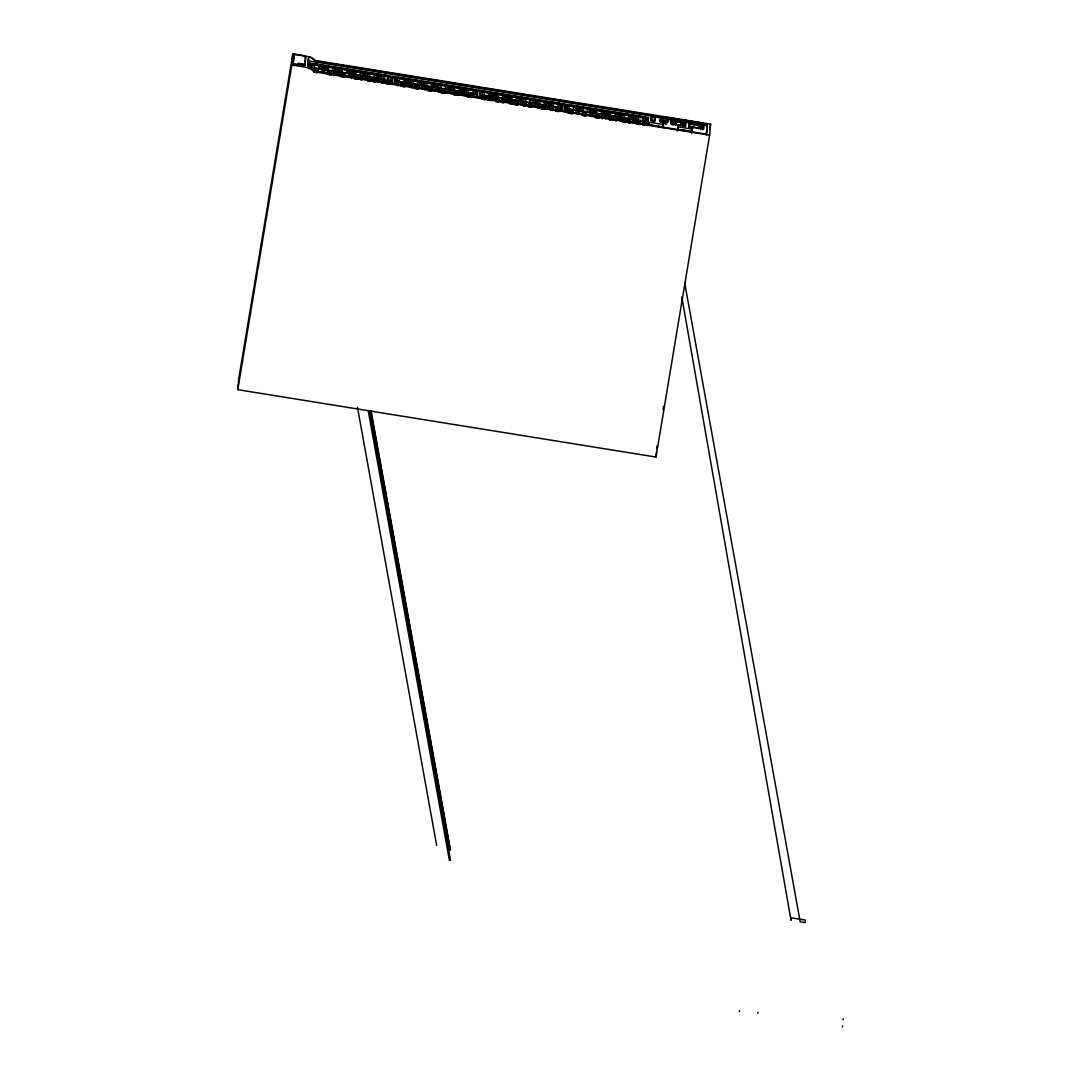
<?xml version="1.0" encoding="UTF-8"?>
<svg xmlns="http://www.w3.org/2000/svg" width="1081" height="1081" viewBox="0 0 1081 1081"><rect width="100%" height="100%" fill="white"/><g stroke="black" fill="none" stroke-linecap="round" stroke-linejoin="round"><path stroke-width="1.5" d="M308.801 68.644L309.72 63.049M237.779 389.673L238.752 378.728L292.802 54.05L310.409 56.969L315.409 60.482L710.582 124.166L709.609 135.111L656.005 457.06L237.779 389.673L291.829 64.995L292.802 54.05M294.613 54.969L293.843 55.212L293.14 64.32L297.613 65.428L298.775 64.171M297.613 65.428L298.234 63.306L305.031 64.252L304.869 65.157L301.734 64.657M304.869 65.157L305.653 57.077L304.342 56.455M305.031 64.252L305.626 55.955L294.208 54.131L293.289 63.414L297.761 64.522M308.017 68.035L308.409 63.549M309.112 60.023L308.788 60.239A10.418 2.73 9.4 0 0 308.68 60.55M308.639 67.265L309.031 62.928L648.451 117.626L647.789 124.828L648.451 117.626M309.815 68.725L310.288 63.955L312.841 64.184A2.648 0.689 9.5 0 0 313.139 63.765L390.268 76.197A2.648 0.689 9.5 0 0 390.498 76.697L393.025 77.292L392.43 83.467L312.355 70.603M313.139 63.765L313.044 64.306A2.648 0.689 9.5 0 1 312.747 64.725L310.679 65.049L310.49 67.144L323.03 69.17L323.219 67.076L314.679 64.819L313.936 69.292M314.017 71.738L709.609 135.111M314.139 70.819L318.746 72.116M314.49 68.819L313.936 72.238M314.679 64.819L310.288 63.955M315.017 68.9L314.463 72.319M316.057 69.062L315.503 72.481M317.111 69.238L316.544 72.657M318.152 69.4L317.611 72.616M320.976 71.427L322.8 71.724M322.706 72.265L322.989 69.63L310.45 67.603M336.542 74.494L336.826 71.859L324.286 69.833L324.016 72.468L325.935 72.224M327.975 70.4L328.475 67.427L324.516 67.279L324.327 69.373L336.867 71.4L337.042 69.306L328.516 67.049L328.016 70.022M328.327 71.049L327.773 74.467M327.854 73.967L327.975 73.049L331.07 73.927M329.381 71.211L328.813 74.63M330.421 71.387L329.854 74.792M331.462 71.549L330.935 74.765M331.989 71.63L331.448 74.846M334.124 71.981L333.556 75.4M334.799 73.657L334.678 74.684L334.799 73.657L336.637 73.954M350.379 76.724L350.649 74.089L338.123 72.062L337.853 74.697L339.772 74.454M339.691 72.778L340.177 69.806L338.353 69.508L338.164 71.603L350.69 73.63L350.879 71.535L342.339 69.279L341.812 72.63M340.177 69.806L342.339 69.279M340.596 73.022L340.042 76.44M341.65 73.184L341.083 76.602M341.691 76.197L341.812 75.278M342.691 73.359L342.123 76.778M343.731 73.522L343.177 76.94M344.771 73.697L344.244 76.9M348.636 75.886L350.474 76.183M362.473 78.116L362.338 79.143L362.473 78.116L364.311 78.413L364.486 76.319L351.96 74.292L351.69 76.927L353.595 76.683M356.176 71.508L352.19 71.738L352.001 73.832L364.527 75.859L364.716 73.765L356.176 71.508L355.649 74.859M354.419 75.373L353.906 78.467M355.473 75.548L354.919 78.832M355.527 78.427L355.649 77.508M356.514 75.711L355.96 79.008M357.554 75.873L357.014 79.17M358.608 75.927L358.081 79.129M359.703 75.629L360.878 72.265M361.216 76.346L360.662 79.764M361.784 76.562L361.23 79.859M378.242 79.089L378.053 81.183L378.323 78.548L365.797 76.521L365.513 79.156L367.432 78.913L367.297 79.94L367.432 78.913M370.013 73.738L366.027 73.967L365.837 76.062L378.364 78.089L378.553 75.994L370.013 73.738L369.486 77.089M367.716 80.899L368.797 77.562L368.229 80.98M369.31 77.643L368.756 81.061M369.364 80.656L369.486 79.737M370.351 77.94L369.797 81.237M371.391 78.102L370.864 81.197M374.053 81.413L374.175 80.494M374.526 78.616L373.972 81.913M375.62 78.791L375.066 82.088M378.134 80.643L376.269 80.832M392.065 81.318L391.89 83.413L392.16 80.778L379.634 78.751L379.35 81.386L381.228 81.629M381.188 81.683L381.269 81.143M387.89 80.17L388.552 76.724L379.863 76.197L379.674 78.291L392.2 80.318L392.389 78.224L390.403 77.251A2.648 0.689 9.5 0 1 390.187 76.751L390.268 76.197M382.106 79.71L381.552 83.129M383.147 79.872L382.593 83.291M383.323 81.967L387.984 83.102M383.714 79.508L383.85 75.967M384.201 80.048L383.633 83.467M385.241 80.21L384.701 83.426M387.322 80.548L386.768 83.967M387.89 83.642L387.93 83.264M388.376 80.724L387.809 84.142M389.457 80.899L388.903 84.318M390.227 82.642L389.741 83.629L390.146 82.575L392.43 83.467M395.146 77.629L394.551 83.805L395.146 77.629L397.7 77.859A2.648 0.689 9.5 0 0 398.011 77.44L475.14 89.872A2.648 0.689 9.5 0 0 475.356 90.372L477.883 90.966L477.289 97.141M395.133 83.372L395.322 81.278L407.848 83.305L407.578 85.94L405.834 85.102L405.699 86.129L405.834 85.102M398.011 77.44L397.916 77.981A2.648 0.689 9.5 0 1 397.619 78.4L395.551 78.724L395.362 80.818L407.888 82.845L408.078 80.751L399.538 78.494L399.011 81.845M396.957 83.669L396.822 84.71L396.957 83.669L394.646 83.264M397.794 82.237L397.24 85.656M398.835 82.399L398.308 85.615M399.538 78.494L395.051 78.17M400.929 82.737L400.389 85.953M401.97 82.913L401.416 86.331M403.01 83.075L402.456 86.494M403.699 85.25L400.538 85.115M404.578 83.453L404.024 86.75M405.132 86.723L406.294 79.967M419.536 88.358L419.671 87.331L421.414 88.169L421.685 85.534L409.159 83.507L408.875 86.142L410.794 85.899L410.658 86.939L410.794 85.899M413.374 80.724L409.388 80.953L409.199 83.048L421.725 85.075L421.914 82.98L413.374 80.724L412.847 84.075M412.158 84.548L411.618 87.764M414.226 85.007L413.685 88.304M415.28 85.061L414.726 88.48M416.334 85.223L415.766 88.642M417.374 85.385L416.82 88.804M417.536 87.48L412.753 87.264M418.415 85.561L417.888 88.777M418.982 85.656L418.455 88.858M422.712 88.372L422.995 85.737L435.521 87.764L435.251 90.399L433.508 89.561M427.211 82.953L423.225 83.183L423.036 85.277L435.562 87.304L435.751 85.21L427.211 82.953L426.468 87.412M424.63 88.129L424.495 89.169L424.63 88.129L422.806 87.831M425.468 86.696L424.928 89.912M428.062 87.237L427.522 90.534M428.589 87.318L428.035 90.615M430.17 87.453L429.603 90.872M431.211 87.615L430.657 91.034M432.251 87.791L431.724 91.007M436.548 90.601L436.832 87.966L449.358 89.993L449.074 92.628L447.25 92.331M441.048 85.183L437.062 85.413L436.873 87.507L449.399 89.534L449.588 87.439L441.048 85.183L440.521 88.534M438.467 90.358L438.332 91.399L438.467 90.358L436.643 90.061M439.305 88.926L438.764 92.142M441.386 89.264L440.832 92.682M442.44 89.426L441.872 92.844M443.48 89.601L442.926 93.02M444.521 89.764L443.967 93.182M445.21 91.939L440.48 91.561M445.561 89.939L445.034 93.142M461.182 94.02L462.911 94.858L463.195 92.223L450.669 90.196L450.385 92.831L452.304 92.588L452.169 93.628L452.304 92.588M452.223 90.912L452.723 87.939L450.885 87.642L450.709 89.737L463.236 91.763L463.425 89.669L454.885 87.412L453.628 94.736M452.723 87.939L454.885 87.412M454.344 93.412L459.047 94.169M454.709 91.412L454.142 94.831M455.209 91.615L454.669 94.912M456.263 91.777L455.709 95.074M457.317 91.831L456.75 95.25M458.344 92.115L457.831 95.209M459.398 92.29L458.871 95.371M460.533 91.885L461.641 88.872M476.748 97.087L477.032 94.452L464.492 92.426L464.317 94.52L466.1 95.304M477.883 90.966L466.6 89.682L464.722 89.872L464.533 91.966L477.072 93.993L477.262 91.899L475.275 90.926A2.648 0.689 9.5 0 1 475.059 90.426L475.14 89.872M468.059 96.56L468.181 95.641M468.546 93.642L467.978 97.06M469.059 93.723L468.505 97.141M470.613 94.101L470.073 97.385M471.154 94.061L470.586 97.479M472.194 94.223L471.654 97.439M396.916 84.156L477.383 96.601M479.424 97.479L480.018 91.304L482.572 91.534A2.648 0.689 9.5 0 0 482.869 91.115L560.012 103.546A2.648 0.689 9.5 0 0 560.228 104.046L562.755 104.641L562.161 110.816L479.424 97.479L481.829 97.344L481.694 98.385L481.829 97.344M480.18 94.952L479.91 97.587L480.18 94.952L492.72 96.979L492.436 99.614L490.706 98.776L490.571 99.803L490.706 98.776M484.41 92.169L480.41 92.398L480.234 94.493L492.76 96.52L492.95 94.425L484.41 92.169L483.883 95.52M482.666 95.912L482.099 99.33M483.707 96.074L483.153 99.493M483.748 99.087L483.869 98.168M484.747 96.25L484.193 99.668M485.788 96.412L485.261 99.628M487.882 96.749L487.328 100.168M488.45 99.844L488.571 98.925M488.923 96.925L488.369 100.344M490.017 97.101L489.463 100.519M494.017 97.182L493.747 99.817L494.017 97.182L506.557 99.209L506.273 101.844L506.786 96.655L498.246 94.398L497.719 97.749M495.584 97.898L496.071 94.925L494.247 94.628L494.058 96.722L506.597 98.749M495.666 99.574L495.53 100.614L495.666 99.574L493.841 99.276M496.071 94.925L498.246 94.398M497.017 98.222L496.463 101.641M498.057 98.398L497.503 101.817M497.706 100.398L502.368 101.533M499.111 98.56L498.571 101.776M499.625 98.641L499.098 101.857M501.719 98.979L501.152 102.398M502.287 102.073L502.408 101.155M503.287 99.236L502.719 102.654M504.368 99.411L503.814 102.83M504.543 101.006L504.408 102.033L504.543 101.006L506.367 101.303M507.854 99.411L507.584 102.046L507.854 99.411L520.393 101.438L520.11 104.073L518.38 103.236L518.245 104.262L518.38 103.236M512.083 96.628L508.084 96.858L507.894 98.952L520.434 100.979L520.61 98.884L512.083 96.628L511.556 99.979M509.502 101.803L509.367 102.844L509.502 101.803L507.665 101.506M510.854 100.452L510.3 103.871M511.894 100.628L511.34 104.046M511.543 102.627L516.205 103.762M512.948 100.79L512.408 104.006M515.029 101.128L514.475 104.546M516.069 101.29L515.515 104.708M516.123 104.303L516.245 103.384M517.123 101.465L516.556 104.884M517.677 104.857L517.691 101.56L517.65 105.06M532.203 105.465L532.068 106.492L532.203 105.465L533.946 106.303L534.217 103.668L521.691 101.641L521.42 104.276L523.339 104.033L523.204 105.073L523.339 104.033M525.92 98.857L521.92 99.087L521.731 101.182L534.271 103.208L534.446 101.114L525.92 98.857L525.38 102.209M524.163 102.6L523.609 106.019M525.217 102.763L524.65 106.181M525.38 104.857L530.041 105.992M526.258 102.938L525.717 106.154M528.866 103.357L528.312 106.776M529.393 103.438L528.825 106.857M529.433 102.979L530.609 99.614M529.947 106.533L530.082 105.614M530.42 103.735L529.879 107.033M531.528 103.79L530.96 107.208M546.04 107.695L545.905 108.722L546.04 107.695L547.783 108.532L548.053 105.897L535.527 103.871L535.257 106.506L537.162 106.262L537.041 107.303L537.162 106.262M539.216 104.438L539.716 101.465L535.757 101.317L535.568 103.411L548.094 105.438L548.283 103.344L539.743 101.087L539.257 104.06M537.987 104.952L537.446 108.249M539.041 105.127L538.514 108.208M541.662 105.425L541.095 108.83M542.176 105.627L541.622 108.924M543.216 105.789L542.662 109.086M543.919 107.843L543.784 108.762L540.662 108.249M544.256 105.965L543.702 109.262M545.351 106.141L544.797 109.438M561.701 110.208L561.89 108.127L549.364 106.1L549.08 108.735L550.999 108.492L550.864 109.519L550.999 108.492M550.918 106.816L551.418 103.844L549.594 103.546L549.405 105.641L561.931 107.668L562.12 105.573L560.336 104.776L562.66 105.181L562.161 110.816M551.418 103.844L553.58 103.317L560.336 104.776L559.174 111.546M551.837 107.06L551.283 110.478M552.877 107.222L552.35 110.438M556.012 107.735L555.458 111.154M557.053 107.897L556.499 111.316M557.742 110.073L554.58 109.938M558.107 108.073L557.539 111.492M559.188 108.249L558.661 111.451M559.418 110.762L559.877 109.924L562.242 110.276M564.282 111.154L564.877 104.979L567.444 105.208A2.648 0.689 9.4 0 0 567.741 104.789L644.871 117.221A2.648 0.689 9.5 0 0 645.087 117.721L647.614 118.315L647.114 123.95C645.695 121.775 643.046 125.193 644.871 124.18M577.308 113.289L577.578 110.654L565.052 108.627L564.782 111.262L644.614 124.626L645.114 123.626M569.268 105.843L565.282 106.073L565.093 108.168L577.619 110.194L577.808 108.1L569.268 105.843L568.011 113.167M566.701 111.019L566.566 112.059L566.701 111.019L564.377 110.613M568.62 112.762L568.741 111.843M569.092 109.843L568.538 113.262M569.619 109.924L569.052 113.343M570.66 110.086L570.106 113.505M571.7 110.262L571.146 113.681M572.754 110.424L572.214 113.64M575.403 110.857L576.024 107.316M575.565 112.451L577.403 112.748M589.402 114.681L591.226 114.978L591.415 112.883L578.889 110.857L578.605 113.491L580.483 113.735M580.443 113.789L580.524 113.248M582.578 111.424L583.078 108.451L579.119 108.303L578.93 110.397L591.456 112.424L591.645 110.33L583.105 108.073L582.362 112.546M582.456 114.991L582.483 114.613M582.929 112.073L582.375 115.491M583.456 112.154L582.889 115.572M584.497 112.316L583.943 115.735M585.537 112.492L584.983 115.91M586.591 112.654L586.051 115.87M591.145 115.518L591.415 112.883M603.239 116.91L603.103 117.937L603.239 116.91L605.063 117.207L605.252 115.113L592.726 113.086L592.442 115.721L594.32 115.964M594.28 113.802L594.78 110.83L592.956 110.532L592.766 112.627L605.292 114.654L605.482 112.559L596.942 110.303L595.685 117.626M594.78 110.83L596.942 110.303M595.712 114.248L595.158 117.545M596.766 114.302L596.212 117.721M596.28 117.221L596.415 116.302M597.807 114.464L597.253 117.883M598.86 114.64L598.293 118.059M599.901 114.802L599.36 118.018M601.982 115.262L601.455 118.356M602.549 115.235L601.995 118.653M604.982 117.748L605.252 115.113M610.779 112.532L606.792 112.762L606.603 114.856L619.129 116.883L619.318 114.789L610.779 112.532L610.252 115.883M608.157 118.194L606.279 117.951L606.563 115.316L619.089 117.343L618.818 119.977M609.562 116.356L609.022 119.572M610.076 116.437L609.522 119.856M610.116 119.451L610.238 118.532M611.116 116.613L610.562 120.032M612.17 116.775L611.603 120.194M613.211 116.951L612.67 120.153M616.386 117.464L615.832 120.883M617.075 119.14L616.94 120.167L617.075 119.14L618.9 119.437M620.399 117.545L620.116 120.18L620.399 117.545L632.925 119.572L632.736 121.667L630.818 121.91M624.615 114.762L620.629 114.991L620.44 117.086L632.966 119.113L633.155 117.018L624.615 114.762L624.088 118.113M622.034 119.937L620.21 119.64M622.859 118.626L622.305 121.923M623.899 118.802L623.359 122.085M623.953 121.68L624.075 120.761M624.953 118.964L624.399 122.261M625.994 119.126L625.44 122.423M627.034 119.302L626.507 122.383M628.656 122.437L628.777 121.518M629.128 119.64L628.574 122.937M630.209 119.815L629.669 123.112M646.573 123.896L646.762 121.802L634.236 119.775L634.047 121.869L635.871 122.167L635.736 123.207L635.871 122.167M642.627 121.099L643.154 117.748L634.452 117.221L634.277 119.315L646.803 121.342L646.992 119.248L645.006 118.275A2.648 0.689 9.5 0 1 644.789 117.775L644.871 117.221M636.709 120.734L636.141 124.153M638.263 121.113L637.709 124.41M637.79 123.91L637.912 122.991M638.79 121.072L638.236 124.491M639.844 121.234L639.303 124.45M642.614 123.747L637.885 123.369M643.492 121.829L642.938 125.247M644.06 121.923L643.506 125.342M651.275 117.316L650.992 120.545L654.748 121.153L655.032 117.924L651.275 117.316L650.83 120.032L652.789 119.423L652.384 121.842M653.6 125.68L658.288 126.436M662.964 124.896L662.518 127.626M663.477 124.504L663.261 126.99L649.154 124.707L649.384 122.221L663.477 124.504L662.95 127.707M670.152 118.086L668.301 117.964L669.558 118.261M670.666 118.14L671.301 118.194M670.639 118.37L671.639 118.694M672.99 125.112L673.544 121.518L675.814 121.883L675.301 125.004M675.814 121.883L680.962 122.356L680.408 125.828M678.098 126.815L677.882 129.301L691.989 131.585L692.205 129.085L678.098 126.815L677.422 130.896M679.206 119.518L679.841 119.572M679.219 119.869L680.206 119.559M682.314 130.274L687.057 130.652M680.922 122.707L685.138 123.856L684.962 125.828L671.342 123.626L671.517 121.653L673.504 121.977M682.341 120.288L683.314 120.194M656.005 457.06L656.424 452.371M656.707 449.25L656.991 446.115M693.961 124.423L689.637 124.558L689.462 126.531L703.082 128.72L703.258 126.747L693.961 124.423L693.421 127.909M691.691 129.49L691.191 132.706M695.002 122.031L695.299 122.099M700.002 123.045L701.096 123.356L699.785 123.031M703.434 123.829L701.569 122.829L703.447 123.747L702.245 123.248M706.325 135.084L707.312 124.815L663.112 117.694A14.242 3.729 9.5 0 1 655.451 115.829L315.355 61.022C309.463 55.239 306.518 55.888 308.301 67.225A8.216 7.918 5.1 0 1 310.031 67.698L314.463 71.008M707.312 124.815L706.474 134.179L313.382 70.954M310.193 68.035L310.679 65.049M312.058 67.833L312.558 64.86M314.976 72.4L315.544 68.981M316.03 72.576L316.584 69.157M317.098 72.535L317.625 69.319M318.841 68.927L319.368 65.576M320.895 69.752L321.435 66.292M322.719 70.049L323.219 67.076M324.016 70.265L324.516 67.279M323.665 73.589L324.286 69.833M325.854 70.549L326.394 67.09M327.246 74.373L327.813 70.954M328.3 74.548L328.854 71.13M329.34 74.711L329.894 71.292M330.408 74.67L330.935 71.468M332.678 71.157L333.205 67.806M334.083 75.481L335.259 68.508M336.556 72.278L337.042 69.306M337.853 72.481L338.353 69.508M339.731 72.292L340.218 69.319M340.569 76.521L341.123 73.103M341.61 76.697L342.164 73.278M342.65 76.859L343.204 73.44M343.69 77.021L344.258 73.616M344.758 76.994L345.298 73.778M346.515 73.386L347.042 70.035M348.555 74.211L349.095 70.738M350.393 74.508L350.879 71.535M351.339 78.048L351.96 74.292M353.514 75.008L354.055 71.549M354.392 78.751L354.96 75.332M355.446 78.927L356 75.508M356.487 79.089L357.041 75.67M357.554 79.048L358.095 75.846M361.757 79.94L362.311 76.521M362.446 75.954L362.932 72.968M362.392 76.44L362.892 73.467M364.229 76.737L364.716 73.765M367.351 77.237L367.891 73.778M368.256 80.778L368.797 77.562M369.283 81.156L369.837 77.737M370.324 81.318L370.878 77.9M371.391 81.278L371.932 78.075M373.458 81.818L374.715 74.494M374.499 81.994L375.053 78.575M375.593 82.17L376.769 75.197M378.053 78.967L378.553 75.994M377.701 82.291L378.323 78.548M381.188 79.467L381.728 76.008M382.066 83.21L382.633 79.791M383.106 83.386L383.674 79.967M384.187 83.345L384.714 80.129M387.295 84.048L388.552 76.724M388.336 84.223L388.89 80.805M389.417 84.399L390.606 77.427L393.025 77.292M391.403 84.169L392.389 78.224M391.538 84.521L392.16 80.778M395.227 81.818L395.551 78.724M396.876 81.994L397.416 78.535M397.781 85.534L398.321 82.318M400.889 86.25L401.456 82.832M401.929 86.412L402.497 82.994M402.983 86.575L403.537 83.156M403.713 82.602L404.24 79.251M403.497 86.669L404.064 83.251M404.051 86.548L404.578 83.332M404.618 86.629L405.145 83.426M410.712 84.223L411.253 80.764M411.091 87.683L411.631 84.467M414.199 88.385L414.766 84.967M415.253 88.561L415.807 85.142M416.293 88.723L416.847 85.304M417.55 84.831L418.077 81.48M417.334 88.899L417.901 85.48M419.631 85.169L420.131 82.197M421.414 85.953L421.914 82.98M422.725 86.156L423.225 83.183M424.549 86.453L425.09 82.994M428.062 90.412L428.603 87.196M428.562 90.696L429.116 87.291M429.089 90.79L429.643 87.372M430.13 90.953L430.684 87.534M431.414 86.683L431.914 83.71M431.387 87.061L431.873 84.088M431.292 90.25L428.211 89.574M431.197 90.912L431.738 87.71M433.427 87.885L433.967 84.413M435.251 88.183L435.751 85.21M436.562 88.385L437.062 85.413M438.386 88.683L438.927 85.223M441.359 92.763L441.913 89.345M442.399 92.925L442.953 89.52M443.44 93.101L444.007 89.682M444.507 93.061L445.048 89.845M445.223 89.291L445.75 85.94M447.264 90.115L447.804 86.642M448.899 92.507L449.588 87.439M450.399 90.615L450.885 87.642M455.182 94.993L455.75 91.574M456.236 95.155L456.79 91.75M457.277 95.331L457.831 91.912M458.344 95.29L458.885 92.074M459.06 91.52L459.587 88.169M461.101 92.344L461.587 89.372M462.925 92.642L463.425 89.669M464.235 92.844L464.722 89.872M466.06 93.142L466.6 89.682M467.451 96.966L468.722 89.642M469.019 97.222L469.586 93.804M469.546 97.304L470.1 93.885M470.086 97.182L470.627 93.979M471.113 97.56L471.667 94.142M472.181 97.52L472.721 94.304M472.883 93.75L473.424 90.399M472.789 96.939L468.154 96.02M474.937 94.574L475.478 91.101M476.762 94.871L477.262 91.899M481.748 95.668L482.288 92.209M481.423 97.803L482.004 98.493L481.558 97.871M482.477 92.074A2.648 0.689 9.5 0 0 482.775 91.655L482.869 91.115M482.626 99.411L483.18 95.993M483.666 99.587L484.234 96.168M484.734 99.547L485.274 96.331M485.788 99.709L486.315 96.506M487.842 100.249L488.409 96.831M488.369 97.398L489.112 92.925M488.896 100.425L489.45 97.006M489.977 100.601L491.166 93.642M492.098 100.736L492.95 94.425M493.76 97.614L494.247 94.628M495.625 97.412L496.125 94.439M495.936 101.56L496.503 98.141M496.976 101.722L497.544 98.303M498.03 101.898L498.584 98.479M501.679 102.479L502.935 95.155M502.206 102.573L502.76 99.155M503.287 102.749L503.854 99.33M504.503 98.844L505.003 95.858M504.462 99.33L504.949 96.358M506.043 101.114L506.786 96.655M507.584 99.83L508.084 96.858M509.421 100.128L509.962 96.668M509.773 103.79L510.327 100.371M510.813 103.952L511.381 100.533M511.881 103.925L512.421 100.709M513.948 104.465L514.515 101.046M514.988 104.627L515.556 101.209M516.245 100.736L516.772 97.385M516.042 104.803L516.596 101.384M517.123 104.979L517.691 101.56M518.299 101.56L518.826 98.087M523.258 102.357L523.799 98.898M524.136 106.1L524.69 102.681M525.204 106.06L525.731 102.857M529.352 106.938L529.906 103.519M529.893 106.816L530.433 103.614M530.393 107.114L530.96 103.695M531.487 107.289L532.663 100.317M537.081 104.587L537.622 101.128M537.96 108.33L538.527 104.911M539.041 108.289L539.568 105.087M542.149 109.005L542.703 105.587M543.189 109.167L543.743 105.749M543.919 105.195L544.446 101.844M544.229 109.343L544.797 105.924M545.351 109.316L546.5 102.546M549.094 106.519L549.594 103.546M550.972 106.33L551.459 103.357M551.823 110.357L552.364 107.141M553.053 106.668L553.58 103.317M552.864 110.519L553.404 107.316M555.972 111.235L556.539 107.816M557.026 111.397L557.58 107.978M557.755 107.424L558.282 104.073M558.066 111.573L558.62 108.154M560.012 103.546L559.917 104.1A2.648 0.689 9.5 0 0 560.134 104.6L560.242 104.668M559.472 110.978L559.972 109.992M561.62 108.546L562.12 105.573M564.877 104.979L567.349 105.749A2.648 0.689 9.4 0 0 567.647 105.33L567.741 104.789M564.782 109.059L565.282 106.073M566.62 109.343L567.147 105.884M569.579 113.424L570.133 110.005M570.619 113.6L571.187 110.181M571.673 113.762L572.227 110.343M572.741 113.721L573.268 110.519M573.443 109.951L573.97 106.6M573.349 113.154L568.701 112.221M577.322 111.073L577.808 108.1M578.267 114.613L578.889 110.857M580.497 111.086L580.983 108.114M583.416 115.653L583.97 112.235M584.456 115.829L585.024 112.41M585.524 115.789L586.064 112.573M587.28 112.181L587.807 108.83M587.186 115.383L582.537 114.451M589.321 113.005L589.861 109.546M591.145 113.302L591.645 110.33M592.456 113.519L592.956 110.532M592.104 116.843L592.726 113.086M594.334 113.316L594.82 110.343M595.712 117.424L596.239 114.208M596.726 117.802L597.293 114.383M597.766 117.964L598.334 114.545M598.847 117.924L599.374 114.721M601.117 114.41L601.644 111.059M602.522 118.734L603.698 111.762M604.982 115.532L605.482 112.559M605.941 119.072L606.792 112.762M608.117 116.032L608.657 112.573M610.035 119.95L610.603 116.532M611.089 120.113L611.643 116.694M612.157 120.072L612.684 116.87M613.197 120.248L613.738 117.032M614.954 116.64L615.481 113.289M616.346 120.964L616.913 117.545M616.994 117.464L617.535 113.991M618.818 117.761L619.318 114.789M620.129 117.964L620.629 114.991M621.953 118.261L622.494 114.802M622.832 122.004L623.386 118.586M623.872 122.18L624.44 118.761M624.926 122.342L625.48 118.924M625.994 122.302L626.521 119.099M628.574 119.991L629.318 115.518M629.101 123.018L629.655 119.599M630.182 123.193L631.372 116.221M632.655 119.991L633.155 117.018M635.79 120.491L636.331 117.032M636.668 124.234L637.222 120.815M637.195 124.315L637.749 120.896M637.925 120.342L638.452 116.991M637.736 124.193L638.276 120.991M638.763 124.572L639.317 121.153M639.83 124.531L640.357 121.329M642.411 122.207L643.154 117.748M644.019 125.423L645.208 118.451L647.614 118.315M646.492 122.221L646.992 119.248M654.356 122.004L655.032 117.924M707.15 125.72L662.964 118.599A14.242 3.729 9.5 0 1 655.289 116.734L655.451 115.829M668.031 121.153L666.666 122.883L660.356 121.856L659.653 119.802L668.031 121.153L666.193 123.018L660.545 122.099L660.126 121.383L667.058 122.504M660.356 121.856L659.653 119.802M662.964 118.599L663.112 117.694M663.085 127.288L663.437 124.977M666.004 117.667L668.072 117.694M666.572 117.491L668.072 117.924L666.585 117.667M665.964 124.383L667.288 121.153M667.599 117.37L667.99 117.978M668.477 117.721L669.855 117.897M668.626 118.221L669.477 117.937M669.234 117.775L668.571 117.897M671.882 118.667L672.612 118.694M672.382 118.572L673.395 118.545M672.436 118.842L673.598 118.626M673.26 118.437L672.45 118.383M673.031 124.639L673.544 121.518M675.99 119.545C677.314 118.275 674.031 119.464 675.909 119.464M675.328 124.666L675.855 121.531M677.436 119.113L678.746 119.626M677.206 119.572L678.03 119.572M678.152 119.748L676.976 119.437M678.719 119.734L677.692 119.369L678.449 119.451M680.435 125.491L680.962 122.356M682.719 120.045L681.408 120.275L683.341 120.504M682.638 126.666L683.192 123.072M684.53 120.072L683.787 120.599L685.259 120.261M684.043 120.694L685.503 120.545M684.705 120.815L685.07 120.194M685.935 120.423L687.638 120.721L686.205 120.95M686.746 120.964L687.611 121.126L685.881 120.802M686.381 120.396L686.435 121.086M687.462 120.694L687.232 121.126M689.056 121.437C689.678 120.572 689.07 121.058 687.989 120.802M688.894 120.775L689.259 121.45M689.097 120.815L689.043 121.504L688.624 120.896M689.11 127.693L689.637 124.558M691.097 121.68L692.475 121.802L691.218 121.775M691.313 121.815L692.948 121.504M691.624 121.923L692.799 121.68M691.07 121.626L693.11 121.64M692.718 121.423L692.178 121.302M691.489 132.855L691.935 129.531M691.664 132.787L692.205 129.085M694.61 122.085L695.907 122.612L695.151 121.883M696.718 122.531L697.988 122.856M697.529 122.883L697.826 122.221L697.313 122.694M699.15 122.504L701.096 123.288L700.407 122.923M698.529 128.734L699.083 125.247M699.772 123.099L700.623 122.68M699.947 123.275L700.056 122.572M700.758 129.558L701.312 125.964M702.745 129.882L703.258 126.747M663.072 409.604L663.612 406.294M709.758 129.139L710.582 124.166M739.472 1011.573L739.62 1010.667M757.808 1013.316L757.957 1012.411M843.072 1019.734L843.221 1018.829M842.437 1026.95L842.585 1026.045M684.841 120.559L684.043 120.018M683.733 120.275L684.422 120.167M567.012 111.586L566.376 110.938L566.944 111.911M691.3 121.261L692.151 121.815M478.234 97.466L478.775 97.601M393.281 83.805L393.916 83.926M563.025 111.154L563.647 111.275M698.272 122.842L698.11 122.369M667.166 117.843L666.423 117.761M479.451 90.399L478.721 90.277M564.309 104.073L563.579 103.952M300.248 64.833C295.167 65.333 309.18 67.049 302.45 65.144M700.42 122.842L700.785 122.734M683.638 120.491L684.422 120.667M678.719 119.423L677.855 119.261M700.015 122.923L701.123 123.018M309.396 61.009L655.289 116.734M313.044 64.306L390.187 76.751M397.916 77.981L477.099 90.588M482.788 91.655L563.458 104.492M567.647 105.33L644.776 117.775M666.409 121.667L660.356 120.045M388.511 77.102L390.606 77.427M643.114 118.126L645.208 118.451M659.478 120.829L667.869 122.18M662.639 123.018L665.626 123.504M291.829 64.995L308.261 67.644A8.216 7.918 5.1 0 1 310.004 68.117L314.422 71.427M341.772 75.656L344.907 76.156M355.608 77.886L358.743 78.386M369.445 80.116L372.58 80.616M483.842 98.547L488.531 99.303M540.743 107.708L543.878 108.222M596.374 116.68L599.509 117.18M610.211 118.91L613.346 119.41M624.048 121.14L627.183 121.64M412.712 87.642L415.847 88.142M660.126 121.383L660.761 122.139M684.692 282.898L800.183 921.796L805.115 922.593L805.345 920.107L791.238 917.837L791.022 920.323L681.827 297.072M371.094 411.064L450.372 849.396M370.715 410.712L450.223 850.315M369.418 410.969L450.574 860.53M368.243 410.78L449.399 860.341M357.473 407.253L436.683 845.545M670.896 120.491L670.612 123.734L685.651 126.153L685.949 122.923L670.896 120.491M674.139 118.41L674.706 119.194L674.139 118.41M689.016 123.396L688.732 126.626L703.772 129.058L704.069 125.815L689.016 123.396M396.646 83.588L397.132 84.818L396.646 83.588M299.018 63.982L304.707 65.022L299.018 63.982"/></g></svg>
